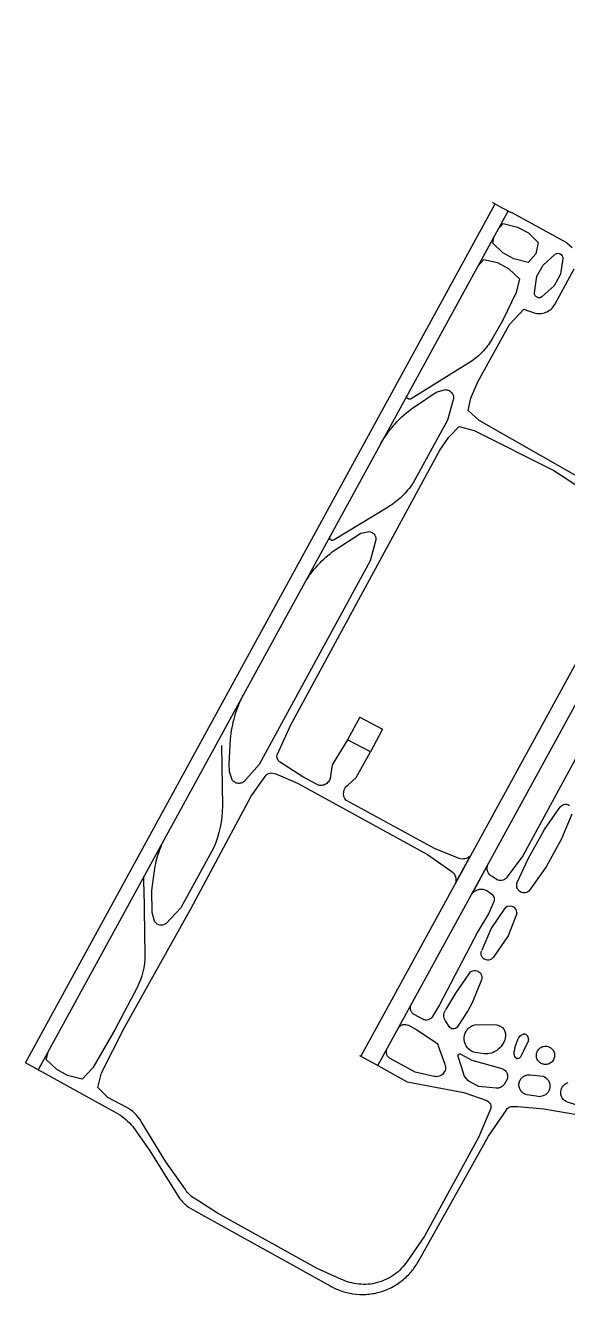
# Model space of a CAD drawing. Header units: millimetres. Extents: x -77.1 to -67, y 51.5 to 61.1.
# Drawn here: x -77.1 to -73.4, y 51.56 to 60.23 of the extents above; entities that cross this region are included whole.
import ezdxf

# ---------------------------------------------------------------- set-up
doc = ezdxf.new("R2010")
doc.units = ezdxf.units.MM
doc.layers.get('0').update_dxf_attribs({"linetype": 'CONTINUOUS'})
doc.layers.add('runway', color=110, linetype='CONTINUOUS')
doc.layers.add('taxi', color=130, linetype='CONTINUOUS')

# ---------------------------------------------------------------- blocks, each defined once
blk = doc.blocks.new('Airport')
at = {"layer": 'runway'}
for p, q in [((158.523, 176.73), (114.591, 96.513)), ((115.928, 95.783), (159.856, 175.997)), ((124.826, 162.98), (125.566, 162.571)), ((88.472, 96.007), (125.066, 162.845)), ((125.566, 162.571), (126.31, 162.165)), ((89.474, 95.462), (88.472, 96.007)), ((114.503, 96.561), (116.016, 95.733))]:
    blk.add_line(p, q, dxfattribs=at)
at = {"layer": 'taxi'}
for p, q in [((126.07, 162.295), (89.474, 95.462)), ((130.636, 159.797), (126.325, 162.158)), ((125.258, 160.817), (125.699, 161.311)), ((125.699, 161.311), (126.814, 161.04)), ((126.814, 161.04), (127.662, 160.588)), ((124.874, 159.783), (124.987, 160.319)), ((127.662, 160.588), (128.417, 159.822)), ((125.654, 159.035), (124.874, 159.783)), ((126.511, 158.567), (125.654, 159.035)), ((128.417, 159.822), (128.232, 158.958)), ((123.734, 158.031), (124.172, 158.499)), ((124.172, 158.499), (125.258, 158.277)), ((125.258, 158.277), (126.134, 157.797)), ((127.633, 158.291), (126.511, 158.567)), ((128.232, 158.958), (127.633, 158.291)), ((128.318, 157.215), (128.795, 158.065)), ((128.795, 158.065), (129.732, 158.933)), ((130.339, 158.591), (130.156, 157.364)), ((126.134, 157.797), (126.949, 157)), ((128.124, 155.916), (128.318, 157.215)), ((130.156, 157.364), (129.666, 156.468)), ((129.7, 155.007), (131.224, 157.787)), ((126.949, 157), (126.694, 155.948)), ((129.666, 156.468), (128.72, 155.624)), ((126.694, 155.948), (125.626, 153.743)), ((126.19, 153.451), (127.295, 154.637)), ((127.295, 154.637), (128.096, 154.372)), ((123.711, 149.003), (126.19, 153.451)), ((125.626, 153.743), (124.86, 152.386)), ((123.266, 150.625), (118.524, 147.68)), ((118.793, 147.059), (120.471, 148.184)), ((120.471, 148.184), (121.113, 148.381)), ((123.164, 147.712), (123.711, 149.003)), ((121.798, 147.581), (121.353, 146.022)), ((122.949, 146.759), (123.164, 147.712)), ((123.806, 145.973), (122.949, 146.759)), ((121.353, 146.022), (118.652, 141.084)), ((121.463, 144.695), (122.26, 145.51)), ((122.26, 145.51), (123.435, 145.214)), ((123.435, 145.214), (129.62, 142.088)), ((131.429, 141.661), (123.806, 145.973)), ((120.751, 143.673), (121.463, 144.695)), ((109.159, 122.314), (120.751, 143.673)), ((129.62, 142.088), (131.355, 140.98)), ((116.726, 139.245), (112.527, 136.694)), ((114.612, 137.205), (115.109, 137.332)), ((112.535, 135.88), (114.612, 137.205)), ((115.762, 136.701), (115.333, 135.071)), ((115.333, 135.071), (106.681, 119.203)), ((114.51, 122.911), (116.287, 121.973)), ((108.072, 119.962), (109.159, 122.314)), ((116.287, 121.973), (115.349, 120.191)), ((132.438, 121.705), (127.207, 112.119)), ((103.75, 120.681), (103.82, 115.968)), ((104.347, 119.259), (104.451, 121.193)), ((113.571, 121.129), (112.361, 119.186)), ((115.349, 120.191), (113.571, 121.129)), ((115.349, 120.191), (113.571, 121.129)), ((114.241, 118.212), (115.349, 120.191)), ((104.378, 118.632), (104.347, 119.259)), ((104.551, 118.089), (104.378, 118.632)), ((106.681, 119.203), (105.514, 117.898)), ((110.079, 118.257), (108.273, 119.426)), ((112.361, 119.186), (112.241, 118.345)), ((106.057, 116.744), (107.147, 118.286)), ((107.147, 118.286), (107.151, 118.293)), ((107.972, 118.477), (109.655, 117.75)), ((109.655, 117.75), (119.799, 112.215)), ((111.151, 117.676), (110.079, 118.257)), ((111.296, 117.598), (111.151, 117.676)), ((113.603, 117.64), (114.241, 118.212)), ((101.355, 107.985), (106.057, 116.744)), ((113.476, 116.405), (113.431, 116.43)), ((120.337, 112.667), (113.476, 116.405)), ((128.896, 114.144), (130.156, 115.948)), ((131.023, 115.362), (130.237, 113.435)), ((127.623, 111.876), (128.896, 114.144)), ((103.14, 112.751), (100.575, 108.049)), ((122.264, 111.891), (120.337, 112.667)), ((130.237, 113.435), (129.023, 111.242)), ((119.799, 112.215), (121.604, 110.945)), ((121.968, 109.978), (123.11, 112.07)), ((127.207, 112.119), (126.011, 110.471)), ((126.789, 110.03), (127.623, 111.876)), ((98.321, 109.41), (98.497, 110.754)), ((124.521, 111.475), (123.234, 109.121)), ((129.023, 111.242), (127.689, 109.358)), ((97.7, 109.702), (97.784, 104.372)), ((125.281, 110.222), (124.783, 110.514)), ((98.338, 107.699), (98.321, 109.41)), ((124.417, 109.413), (124.797, 109.114)), ((96.201, 98.759), (101.355, 107.985)), ((98.533, 107.036), (98.338, 107.699)), ((100.575, 108.049), (99.442, 106.855)), ((124.91, 108.426), (124.546, 107.583)), ((124.754, 106.43), (125.841, 108.038)), ((124.546, 107.583), (123.703, 106.21)), ((126.758, 107.611), (126.081, 105.882)), ((123.703, 106.21), (120.729, 100.52)), ((124.046, 104.786), (124.754, 106.43)), ((126.081, 105.882), (124.973, 104.309)), ((122.01, 101.423), (123.026, 102.936)), ((97.178, 101.868), (95.432, 98.556)), ((123.992, 102.468), (123.277, 100.668)), ((121.21, 100.121), (122.01, 101.423)), ((119.421, 99.399), (118.761, 99.758)), ((120.729, 100.52), (120.186, 99.607)), ((122.927, 100.044), (122.151, 98.852)), ((123.277, 100.668), (122.927, 100.044)), ((118.302, 98.926), (118.962, 98.562)), ((121.538, 98.752), (121.188, 99.279)), ((123.63, 98.992), (123.63, 98.989)), ((123.63, 98.989), (125.192, 98.951)), ((95.432, 98.556), (93.717, 95.6)), ((94.395, 95.218), (96.201, 98.759)), ((118.962, 98.562), (120.405, 97.617)), ((126.59, 97.204), (126.83, 97.807)), ((90.087, 96.249), (90.242, 96.858)), ((120.627, 97.335), (121.153, 95.892)), ((124.204, 96.696), (123.494, 96.801)), ((127.594, 97.572), (127.069, 96.495)), ((90.916, 95.472), (90.087, 96.249)), ((118.845, 95.27), (116.888, 96.344)), ((122.617, 95.116), (122.171, 96.505)), ((122.391, 96.685), (123.248, 96.217)), ((126.701, 96.346), (126.798, 96.333)), ((89.474, 95.462), (89.716, 95.327)), ((89.731, 95.32), (95.661, 92.05)), ((91.749, 95.017), (90.916, 95.472)), ((92.884, 94.727), (91.749, 95.017)), ((93.717, 95.6), (92.884, 94.727)), ((94.116, 94.078), (94.395, 95.218)), ((115.928, 95.783), (118.207, 94.533)), ((120.313, 94.94), (118.845, 95.27)), ((127.8, 95.07), (128.79, 94.953)), ((118.207, 94.533), (122.635, 93.687)), ((123.788, 94.152), (123.103, 94.526)), ((125.136, 94.026), (123.788, 94.152)), ((125.968, 94.678), (125.774, 94.322)), ((130.19, 93.786), (130.201, 93.856)), ((96.314, 92.547), (94.892, 93.309)), ((122.635, 93.687), (124.423, 93.056)), ((128.6, 93.362), (127.545, 93.506)), ((132.244, 92.438), (130.706, 92.936)), ((124.691, 92.389), (123.777, 90.202)), ((124.557, 90.293), (125.919, 92.287)), ((126.493, 92.608), (126.667, 92.601)), ((126.667, 92.601), (126.839, 92.597)), ((126.839, 92.597), (128.847, 92.409)), ((128.847, 92.409), (131.581, 91.955)), ((96.836, 91.037), (98.176, 89.15)), ((99.415, 88.296), (97.495, 91.432)), ((119.071, 80.525), (124.557, 90.293)), ((123.777, 90.202), (119.562, 82.514)), ((98.176, 89.15), (100.448, 85.492)), ((100.935, 86.134), (99.415, 88.296)), ((103.44, 84.293), (101.62, 85.457)), ((101.711, 84.454), (112.203, 78.651)), ((111.204, 79.999), (103.44, 84.293)), ((119.562, 82.514), (118.182, 80.514)), ((113.106, 79.148), (111.204, 79.999))]:
    blk.add_line(p, q, dxfattribs=at)
at = {"layer": 'taxi', "linetype": 'ByBlock'}
for p, q in [((130.636, 159.797), (131.063, 159.444)), ((114.51, 122.911), (113.571, 121.129)), ((97.7, 109.702), (97.688, 110.464)), ((126.59, 97.204), (126.543, 96.9)), ((123.248, 96.217), (125.577, 95.56)), ((94.116, 94.078), (94.892, 93.309))]:
    blk.add_line(p, q, dxfattribs=at)
blk.add_arc((126.228, 107.67), 0.533, 323.65804, 136.41544, dxfattribs=at)
at = {"layer": 'taxi'}
for points in [[(129.732, 158.933), (129.853, 159.015), (130.011, 159.018), (130.138, 158.947)], [(130.138, 158.947), (130.269, 158.877), (130.342, 158.739), (130.339, 158.591)], [(128.173, 155.715), (128.134, 155.78), (128.121, 155.85), (128.124, 155.916)], [(128.325, 155.572), (128.265, 155.604), (128.209, 155.649), (128.173, 155.715)], [(128.72, 155.624), (128.614, 155.529), (128.456, 155.507), (128.325, 155.572)], [(128.096, 154.372), (128.232, 154.326), (128.385, 154.301), (128.544, 154.304)], [(128.544, 154.304), (128.702, 154.308), (128.86, 154.34), (129.012, 154.401)], [(129.012, 154.401), (129.164, 154.46), (129.301, 154.546), (129.419, 154.65)], [(129.419, 154.65), (129.539, 154.756), (129.63, 154.88), (129.7, 155.007)], [(124.86, 152.386), (124.666, 152.04), (124.43, 151.715), (124.161, 151.416)], [(124.161, 151.416), (123.89, 151.12), (123.591, 150.851), (123.266, 150.625)], [(121.113, 148.381), (121.201, 148.389), (121.301, 148.381), (121.4, 148.347)], [(121.4, 148.347), (121.502, 148.311), (121.594, 148.252), (121.667, 148.164)], [(121.667, 148.164), (121.746, 148.076), (121.791, 147.972), (121.809, 147.87)], [(118.203, 147.75), (118.178, 147.789), (118.169, 147.828), (118.169, 147.87)], [(118.291, 147.669), (118.257, 147.687), (118.225, 147.714), (118.203, 147.75)], [(118.524, 147.68), (118.458, 147.635), (118.365, 147.626), (118.291, 147.669)], [(121.809, 147.87), (121.83, 147.764), (121.823, 147.666), (121.798, 147.581)], [(117.255, 145.708), (117.717, 146.219), (118.232, 146.671), (118.793, 147.059)], [(116.613, 144.903), (116.81, 145.182), (117.025, 145.45), (117.255, 145.708)], [(116.072, 144.035), (116.154, 144.187), (116.238, 144.332), (116.33, 144.476)], [(116.33, 144.476), (116.418, 144.621), (116.513, 144.763), (116.613, 144.903)], [(118.652, 141.084), (118.401, 140.716), (118.112, 140.37), (117.787, 140.059)], [(117.787, 140.059), (117.463, 139.749), (117.103, 139.474), (116.726, 139.245)], [(115.109, 137.332), (115.184, 137.343), (115.268, 137.339), (115.353, 137.316)], [(115.353, 137.316), (115.441, 137.291), (115.523, 137.244), (115.593, 137.178)], [(112.185, 136.796), (112.167, 136.842), (112.167, 136.892), (112.182, 136.934)], [(112.266, 136.688), (112.23, 136.712), (112.199, 136.751), (112.185, 136.796)], [(112.527, 136.694), (112.454, 136.634), (112.348, 136.631), (112.266, 136.688)], [(115.593, 137.178), (115.66, 137.111), (115.709, 137.033), (115.738, 136.945)], [(115.738, 136.945), (115.765, 136.86), (115.769, 136.776), (115.762, 136.701)], [(110.256, 133.413), (110.851, 134.37), (111.624, 135.209), (112.535, 135.88)], [(104.784, 122.96), (104.95, 123.542), (105.175, 124.1), (105.446, 124.632)], [(104.451, 121.193), (104.505, 121.789), (104.614, 122.382), (104.784, 122.96)], [(108.273, 119.426), (108.117, 119.555), (108.04, 119.761), (108.072, 119.962)], [(107.151, 118.293), (107.243, 118.417), (107.377, 118.505), (107.529, 118.54)], [(107.529, 118.54), (107.68, 118.571), (107.836, 118.551), (107.972, 118.477)], [(104.716, 117.88), (104.639, 117.94), (104.586, 118.015), (104.551, 118.089)], [(104.985, 117.753), (104.883, 117.771), (104.79, 117.816), (104.716, 117.88)], [(105.281, 117.768), (105.19, 117.739), (105.087, 117.732), (104.985, 117.753)], [(105.514, 117.898), (105.455, 117.845), (105.376, 117.796), (105.281, 117.768)], [(111.62, 117.595), (111.504, 117.57), (111.391, 117.574), (111.296, 117.598)], [(111.945, 117.743), (111.85, 117.665), (111.737, 117.615), (111.62, 117.595)], [(112.171, 118.028), (112.122, 117.919), (112.044, 117.82), (111.945, 117.743)], [(112.241, 118.345), (112.241, 118.243), (112.221, 118.135), (112.171, 118.028)], [(113.268, 117.072), (113.3, 117.298), (113.424, 117.504), (113.603, 117.64)], [(113.431, 116.43), (113.296, 116.613), (113.236, 116.846), (113.268, 117.072)], [(103.82, 115.968), (103.813, 114.861), (103.581, 113.768), (103.14, 112.751)], [(130.156, 115.948), (130.237, 116.038), (130.349, 116.106), (130.487, 116.12)], [(130.487, 116.12), (130.622, 116.138), (130.749, 116.102), (130.846, 116.036)], [(98.822, 112.235), (98.903, 112.479), (98.992, 112.716), (99.09, 112.949)], [(98.497, 110.754), (98.558, 111.256), (98.666, 111.753), (98.822, 112.235)], [(123.11, 112.07), (122.875, 111.88), (122.56, 111.812), (122.264, 111.891)], [(121.604, 110.945), (121.753, 110.853), (121.879, 110.708), (121.95, 110.525)], [(124.462, 110.941), (124.437, 111.036), (124.43, 111.131), (124.444, 111.224)], [(124.444, 111.224), (124.455, 111.315), (124.483, 111.4), (124.521, 111.475)], [(124.589, 110.69), (124.532, 110.765), (124.487, 110.849), (124.462, 110.941)], [(124.783, 110.514), (124.713, 110.559), (124.645, 110.616), (124.589, 110.69)], [(121.95, 110.525), (122.017, 110.338), (122.017, 110.147), (121.968, 109.978)], [(125.69, 110.222), (125.548, 110.172), (125.403, 110.179), (125.281, 110.222)], [(126.011, 110.471), (125.939, 110.363), (125.83, 110.267), (125.69, 110.222)], [(126.762, 109.65), (126.726, 109.784), (126.741, 109.915), (126.789, 110.027)], [(126.974, 109.336), (126.875, 109.41), (126.798, 109.516), (126.762, 109.65)], [(123.234, 109.121), (123.29, 109.205), (123.368, 109.283), (123.46, 109.349)], [(123.46, 109.349), (123.551, 109.413), (123.657, 109.463), (123.77, 109.492)], [(123.77, 109.492), (123.883, 109.519), (123.999, 109.526), (124.112, 109.51)], [(124.112, 109.51), (124.222, 109.494), (124.328, 109.46), (124.417, 109.413)], [(124.797, 109.114), (124.878, 109.053), (124.949, 108.958), (124.977, 108.845)], [(124.977, 108.845), (125.009, 108.732), (124.998, 108.619), (124.959, 108.521)], [(127.334, 109.223), (127.203, 109.216), (127.076, 109.259), (126.974, 109.336)], [(127.689, 109.358), (127.592, 109.273), (127.463, 109.227), (127.334, 109.223)], [(124.959, 108.521), (124.946, 108.49), (124.928, 108.458), (124.91, 108.426)], [(98.688, 106.839), (98.617, 106.895), (98.564, 106.966), (98.533, 107.036)], [(98.942, 106.719), (98.847, 106.735), (98.759, 106.778), (98.688, 106.839)], [(99.225, 106.733), (99.136, 106.704), (99.037, 106.697), (98.942, 106.719)], [(99.442, 106.855), (99.383, 106.803), (99.313, 106.758), (99.225, 106.733)], [(123.967, 104.546), (123.971, 104.619), (123.992, 104.684), (124.017, 104.739)], [(97.784, 104.372), (97.782, 103.501), (97.576, 102.644), (97.178, 101.868)], [(123.996, 104.334), (123.971, 104.404), (123.96, 104.474), (123.967, 104.546)], [(124.112, 104.146), (124.064, 104.2), (124.024, 104.263), (123.996, 104.334)], [(124.274, 104.033), (124.218, 104.058), (124.161, 104.098), (124.112, 104.146)], [(124.469, 103.988), (124.399, 103.992), (124.331, 104.006), (124.274, 104.033)], [(124.684, 104.024), (124.613, 103.995), (124.539, 103.985), (124.469, 103.988)], [(124.864, 104.144), (124.815, 104.09), (124.751, 104.051), (124.684, 104.024)], [(124.973, 104.309), (124.952, 104.249), (124.914, 104.193), (124.864, 104.144)], [(123.026, 102.936), (123.094, 103.042), (123.198, 103.131), (123.336, 103.169)], [(123.336, 103.169), (123.474, 103.208), (123.612, 103.191), (123.721, 103.137)], [(123.721, 103.137), (123.833, 103.085), (123.933, 102.986), (123.985, 102.852)], [(123.985, 102.852), (124.042, 102.721), (124.035, 102.581), (123.992, 102.468)], [(118.485, 100.1), (118.461, 100.177), (118.458, 100.256), (118.467, 100.333)], [(118.467, 100.333), (118.476, 100.408), (118.499, 100.474), (118.531, 100.534)], [(118.596, 99.896), (118.546, 99.956), (118.508, 100.023), (118.485, 100.1)], [(118.761, 99.758), (118.7, 99.793), (118.641, 99.836), (118.596, 99.896)], [(121.065, 99.68), (121.065, 99.833), (121.111, 99.969), (121.185, 100.087)], [(117.526, 98.696), (117.558, 98.757), (117.603, 98.813), (117.664, 98.863)], [(117.664, 98.863), (117.72, 98.911), (117.791, 98.951), (117.868, 98.971)], [(117.868, 98.971), (117.942, 98.992), (118.024, 98.999), (118.098, 98.989)], [(118.098, 98.989), (118.175, 98.983), (118.243, 98.958), (118.302, 98.926)], [(119.844, 99.349), (119.693, 99.307), (119.541, 99.331), (119.421, 99.399)], [(120.186, 99.607), (120.115, 99.49), (119.998, 99.392), (119.844, 99.349)], [(121.188, 99.279), (121.111, 99.392), (121.065, 99.532), (121.065, 99.68)], [(122.151, 98.852), (122.13, 98.802), (122.095, 98.757), (122.045, 98.714)], [(123.015, 98.718), (123.196, 98.879), (123.415, 98.968), (123.63, 98.992)], [(125.192, 98.951), (125.283, 98.936), (125.378, 98.908), (125.471, 98.854)], [(125.471, 98.854), (125.563, 98.806), (125.643, 98.735), (125.711, 98.65)], [(121.678, 98.657), (121.618, 98.678), (121.572, 98.714), (121.538, 98.752)], [(121.868, 98.637), (121.802, 98.626), (121.739, 98.633), (121.678, 98.657)], [(122.045, 98.714), (121.999, 98.675), (121.936, 98.647), (121.868, 98.637)], [(122.719, 97.475), (122.63, 97.698), (122.621, 97.931), (122.669, 98.142)], [(122.669, 98.142), (122.723, 98.354), (122.836, 98.558), (123.015, 98.718)], [(125.873, 98.069), (125.848, 97.893), (125.792, 97.705), (125.697, 97.529)], [(125.711, 98.65), (125.778, 98.562), (125.828, 98.463), (125.851, 98.365)], [(125.851, 98.365), (125.88, 98.262), (125.884, 98.164), (125.873, 98.069)], [(126.83, 97.807), (126.893, 98.029), (127.072, 98.203), (127.298, 98.248)], [(127.298, 98.248), (127.386, 98.273), (127.478, 98.234), (127.524, 98.16)], [(127.524, 98.16), (127.587, 98.083), (127.63, 97.984), (127.644, 97.875)], [(127.644, 97.875), (127.658, 97.765), (127.637, 97.66), (127.594, 97.572)], [(116.613, 96.681), (116.591, 96.76), (116.584, 96.837), (116.595, 96.914)], [(116.595, 96.914), (116.599, 96.954), (116.609, 96.988), (116.619, 97.024)], [(120.405, 97.617), (120.455, 97.581), (120.5, 97.543), (120.539, 97.493)], [(120.539, 97.493), (120.577, 97.443), (120.609, 97.391), (120.627, 97.335)], [(123.142, 96.954), (122.963, 97.074), (122.807, 97.251), (122.719, 97.475)], [(123.311, 96.862), (123.255, 96.889), (123.196, 96.918), (123.142, 96.954)], [(123.494, 96.801), (123.431, 96.816), (123.372, 96.837), (123.311, 96.862)], [(125.308, 97.056), (125.145, 96.922), (124.962, 96.823), (124.769, 96.763)], [(125.697, 97.529), (125.602, 97.348), (125.471, 97.187), (125.308, 97.056)], [(126.567, 96.593), (126.55, 96.692), (126.54, 96.794), (126.543, 96.9)], [(128.279, 96.674), (128.293, 96.794), (128.338, 96.9), (128.402, 96.993)], [(128.402, 96.993), (128.465, 97.084), (128.547, 97.151), (128.628, 97.201)], [(128.628, 97.201), (128.709, 97.246), (128.808, 97.282), (128.921, 97.292)], [(128.921, 97.292), (129.03, 97.303), (129.147, 97.285), (129.256, 97.239)], [(129.256, 97.239), (129.365, 97.197), (129.46, 97.122), (129.532, 97.038)], [(129.532, 97.038), (129.602, 96.954), (129.648, 96.858), (129.672, 96.767)], [(116.721, 96.477), (116.672, 96.537), (116.637, 96.608), (116.613, 96.681)], [(116.888, 96.344), (116.828, 96.375), (116.771, 96.421), (116.721, 96.477)], [(121.153, 95.892), (121.195, 95.776), (121.21, 95.641), (121.185, 95.511)], [(122.171, 96.505), (122.165, 96.53), (122.162, 96.559), (122.171, 96.59)], [(122.171, 96.59), (122.18, 96.618), (122.194, 96.643), (122.215, 96.661)], [(122.215, 96.661), (122.257, 96.703), (122.32, 96.713), (122.373, 96.692)], [(124.769, 96.763), (124.578, 96.703), (124.385, 96.685), (124.204, 96.696)], [(126.638, 96.417), (126.606, 96.471), (126.581, 96.53), (126.567, 96.593)], [(126.71, 96.36), (126.681, 96.375), (126.66, 96.396), (126.638, 96.417)], [(126.798, 96.333), (126.766, 96.337), (126.737, 96.346), (126.71, 96.36)], [(126.836, 96.328), (126.821, 96.328), (126.807, 96.333), (126.798, 96.333)], [(126.875, 96.337), (126.861, 96.333), (126.85, 96.333), (126.836, 96.328)], [(126.991, 96.389), (126.956, 96.36), (126.918, 96.344), (126.875, 96.337)], [(127.069, 96.495), (127.051, 96.457), (127.026, 96.417), (126.991, 96.389)], [(128.314, 96.337), (128.275, 96.442), (128.261, 96.559), (128.279, 96.674)], [(128.48, 96.079), (128.413, 96.145), (128.354, 96.231), (128.314, 96.337)], [(128.713, 95.923), (128.625, 95.962), (128.544, 96.016), (128.48, 96.079)], [(128.985, 95.871), (128.892, 95.871), (128.801, 95.887), (128.713, 95.923)], [(129.284, 95.937), (129.182, 95.887), (129.08, 95.871), (128.985, 95.871)], [(129.548, 96.149), (129.478, 96.054), (129.383, 95.984), (129.284, 95.937)], [(129.686, 96.459), (129.666, 96.351), (129.623, 96.244), (129.548, 96.149)], [(129.672, 96.767), (129.697, 96.674), (129.704, 96.573), (129.686, 96.459)], [(120.697, 94.958), (120.568, 94.914), (120.437, 94.911), (120.313, 94.94)], [(121.015, 95.165), (120.934, 95.073), (120.824, 94.996), (120.697, 94.958)], [(121.185, 95.511), (121.16, 95.376), (121.099, 95.261), (121.015, 95.165)], [(122.804, 94.773), (122.719, 94.879), (122.655, 94.992), (122.617, 95.116)], [(125.577, 95.56), (125.654, 95.539), (125.735, 95.5), (125.805, 95.44)], [(125.805, 95.44), (125.88, 95.381), (125.939, 95.302), (125.982, 95.211)], [(126.032, 94.929), (126.027, 94.833), (126.004, 94.749), (125.968, 94.678)], [(125.982, 95.211), (126.021, 95.119), (126.038, 95.023), (126.032, 94.929)], [(127.026, 94.684), (127.076, 94.773), (127.146, 94.851), (127.23, 94.914)], [(127.23, 94.914), (127.316, 94.982), (127.415, 95.023), (127.513, 95.052)], [(127.513, 95.052), (127.612, 95.077), (127.707, 95.08), (127.8, 95.07)], [(128.79, 94.953), (128.953, 94.894), (129.107, 94.781), (129.211, 94.614)], [(123.103, 94.526), (122.99, 94.59), (122.888, 94.671), (122.804, 94.773)], [(125.774, 94.322), (125.626, 94.117), (125.378, 94.004), (125.129, 94.029)], [(126.932, 94.124), (126.909, 94.223), (126.914, 94.322), (126.927, 94.413)], [(126.927, 94.413), (126.942, 94.505), (126.974, 94.596), (127.026, 94.684)], [(127.051, 93.839), (126.991, 93.927), (126.952, 94.022), (126.932, 94.124)], [(127.273, 93.619), (127.185, 93.676), (127.11, 93.75), (127.051, 93.839)], [(129.324, 94.089), (129.301, 93.915), (129.225, 93.743), (129.087, 93.606)], [(129.211, 94.614), (129.313, 94.445), (129.344, 94.259), (129.324, 94.089)], [(130.201, 93.856), (130.215, 93.94), (130.244, 94.029), (130.294, 94.11)], [(130.294, 94.11), (130.339, 94.195), (130.402, 94.268), (130.484, 94.332)], [(130.484, 94.332), (130.561, 94.392), (130.649, 94.438), (130.742, 94.463)], [(124.423, 93.056), (124.536, 93.002), (124.634, 92.907), (124.688, 92.773)], [(127.538, 93.506), (127.449, 93.528), (127.359, 93.563), (127.273, 93.619)], [(129.087, 93.606), (128.946, 93.468), (128.77, 93.395), (128.6, 93.377)], [(130.19, 93.524), (130.172, 93.617), (130.177, 93.705), (130.19, 93.786)], [(130.29, 93.264), (130.24, 93.345), (130.208, 93.433), (130.19, 93.524)], [(130.706, 92.936), (130.543, 92.988), (130.392, 93.097), (130.29, 93.264)], [(95.661, 92.05), (95.883, 91.919), (96.095, 91.767), (96.292, 91.598)], [(97.495, 91.432), (97.217, 91.912), (96.807, 92.3), (96.314, 92.547)], [(124.688, 92.773), (124.74, 92.642), (124.733, 92.504), (124.691, 92.389)], [(125.919, 92.287), (125.961, 92.391), (126.038, 92.488), (126.152, 92.547)], [(126.152, 92.547), (126.26, 92.61), (126.384, 92.624), (126.493, 92.608)], [(96.292, 91.598), (96.491, 91.43), (96.674, 91.238), (96.836, 91.037)], [(101.62, 85.457), (101.348, 85.636), (101.118, 85.865), (100.935, 86.134)], [(100.448, 85.492), (100.614, 85.272), (100.808, 85.076), (101.02, 84.899)], [(101.02, 84.899), (101.235, 84.723), (101.468, 84.575), (101.711, 84.454)], [(118.182, 80.514), (118.058, 80.331), (117.918, 80.157), (117.755, 79.992)], [(118.546, 79.766), (118.75, 80.01), (118.923, 80.263), (119.071, 80.525)], [(113.737, 78.913), (113.515, 78.976), (113.307, 79.054), (113.106, 79.148)], [(117.223, 79.526), (116.828, 79.241), (116.38, 79.026), (115.896, 78.895)], [(116.997, 78.528), (117.305, 78.687), (117.59, 78.874), (117.85, 79.083)], [(117.755, 79.992), (117.594, 79.822), (117.417, 79.668), (117.223, 79.526)], [(117.85, 79.083), (118.112, 79.293), (118.341, 79.523), (118.546, 79.766)], [(112.203, 78.651), (112.461, 78.504), (112.739, 78.373), (113.035, 78.267)], [(113.035, 78.267), (113.336, 78.158), (113.653, 78.076), (113.985, 78.031)], [(114.433, 78.778), (114.193, 78.803), (113.963, 78.849), (113.737, 78.913)], [(113.985, 78.031), (114.315, 77.981), (114.654, 77.964), (115, 77.984)], [(115.896, 78.895), (115.412, 78.764), (114.915, 78.73), (114.433, 78.778)], [(115, 77.984), (115.346, 78.006), (115.688, 78.058), (116.027, 78.151)], [(116.027, 78.151), (116.366, 78.246), (116.69, 78.369), (116.997, 78.528)]]:
    blk.add_open_spline(points, degree=3, dxfattribs=at)

msp = doc.modelspace()

# ---------------------------------------------------------------- block references
at = {"linetype": 'ByBlock', "xscale": 0.0878, "yscale": 0.0878, "zscale": 0.0878}
msp.add_blockref('Airport', (-84.8718, 44.7175), dxfattribs=at)

doc.saveas('drawing.dxf')
